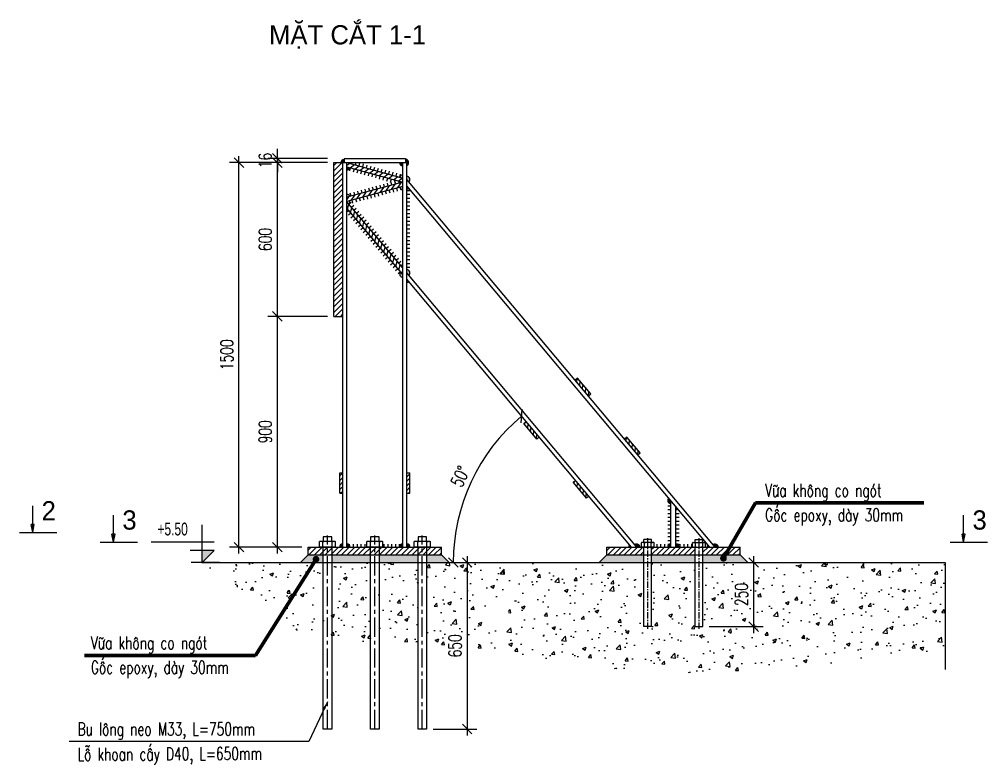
# Model space of a CAD drawing. Extents: x 3412 to 1212600, y 2456 to 246916.
# Drawn here: x 7591 to 11370, y 8773 to 11680 of the extents above; entities that cross this region are included whole.
import ezdxf
from ezdxf.enums import TextEntityAlignment as Align

# ---------------------------------------------------------------- set-up
doc = ezdxf.new("R2010")
doc.units = 0
doc.header["$LTSCALE"] = 20
doc.header["$MEASUREMENT"] = 0
doc.linetypes.add('CENTER', pattern=[2, 1.25, -0.25, 0.25, -0.25])
doc.layers.get('0').update_dxf_attribs({"linetype": 'CONTINUOUS'})
doc.layers.get('DEFPOINTS').update_dxf_attribs({"linetype": 'CONTINUOUS'})
for name, color, linetype in [('BAO', 7, 'CONTINUOUS'), ('CEN', 1, 'CENTER'), ('COT THEP', 1, 'CONTINUOUS'), ('DIM', 4, 'CONTINUOUS'), ('HATCH', 8, 'CONTINUOUS'), ('So', 7, 'CONTINUOUS'), ('T-Text', 31, 'CONTINUOUS'), ('TEXT', 4, 'CONTINUOUS'), ('vien', 3, 'CONTINUOUS')]:
    doc.layers.add(name, color=color, linetype=linetype)
doc.styles.add('Tieu de', font='VHAVAN.TTF', dxfattribs={"width": 0.8})
doc.styles.add('TV-VNI', font='vn_vni.shx', dxfattribs={"width": 0.8})
doc.styles.add('vnsimple', font='vnsimple.shx', dxfattribs={"width": 0.7})
doc.dimstyles.new('1-20', dxfattribs={"dimscale": 200, "dimtxt": 0.2, "dimasz": 0.15, "dimexe": 0.15, "dimexo": 0.1, "dimgap": 0.09, "dimtad": 1, "dimdec": 0, "dimdsep": 46, "dimtxsty": 'vnsimple', "dimblk": 'OBLIQUE', "dimcen": 0.09, "dimdle": 0.1, "dimclrd": 2, "dimclre": 7, "dimclrt": 4, "dimadec": 0, "dimazin": 0, "dimtfac": 1, "dimtdec": 0, "dimtix": 1, "dimtmove": 1, "dimatfit": 3, "dimfxl": 1, "dimtfill": 1, "dimtolj": 1, "dimtzin": 0, "dimarcsym": 0})
doc.dimstyles.new('1-25', dxfattribs={"dimscale": 250, "dimtxt": 0.2, "dimasz": 0.15, "dimexe": 0.15, "dimexo": 0.1, "dimgap": 0.09, "dimtad": 1, "dimdec": 0, "dimdsep": 46, "dimtxsty": 'vnsimple', "dimblk": 'OBLIQUE', "dimcen": 0.09, "dimdle": 0.1, "dimclrd": 2, "dimclre": 7, "dimclrt": 256, "dimadec": 0, "dimazin": 0, "dimtfac": 1, "dimtdec": 0, "dimtix": 1, "dimtmove": 1, "dimatfit": 3, "dimfxl": 1, "dimtolj": 1, "dimtzin": 0, "dimarcsym": 0})
pattern_1 = [(45, (1680.296, 1022.84), (-10.606602, 10.606602), [])]
pattern_2 = [(90, (1680.296, 1022.84), (-15, 3e-15), [])]
pattern_3 = [(75, (1680.296, 1022.84), (-14.488887, 3.882286), [])]
pattern_4 = [(0, (1680.296, 1022.84), (4e-15, 15), [])]

# ---------------------------------------------------------------- blocks, each defined once
blk = doc.blocks.new('_Oblique')
at = {"color": 0, "linetype": 'ByBlock', "lineweight": -2}
blk.add_line((-0.5, -0.5), (0.5, 0.5), dxfattribs=at)
blk = doc.blocks.new('*D19')
at = {"layer": 'DEFPOINTS', "color": 0, "transparency": 16777216}
for p in [(8598.4, 10521.4), (8818.6, 10521.4), (8718.6, 9621.4)]:
    blk.add_point(p, dxfattribs=at)
at = {"layer": 'TEXT', "color": 2, "lineweight": -2, "transparency": 16777216}
blk.add_line((8598.4, 9596.4), (8598.4, 10546.4), dxfattribs=at)
at = {"layer": 'TEXT', "color": 7, "lineweight": -2, "transparency": 16777216}
for p, q in [((8793.6, 10521.4), (8560.9, 10521.4)), ((8693.6, 9621.4), (8560.9, 9621.4))]:
    blk.add_line(p, q, dxfattribs=at)
at = {"layer": 'TEXT', "color": 2, "lineweight": -2, "transparency": 16777216, "xscale": 37.5, "yscale": 37.5, "zscale": 37.5}
for p, rotation in [((8598.4, 10521.4), 90), ((8598.4, 9621.4), 270)]:
    blk.add_blockref('_Oblique', p, dxfattribs=dict(at, rotation=rotation))
at = {"layer": 'TEXT', "transparency": 16777216, "insert": (8550.9, 10071.4), "char_height": 50, "attachment_point": 5, "rotation": 90, "style": 'vnsimple'}
blk.add_mtext('\\A1;900', dxfattribs=at)
blk = doc.blocks.new('*D20')
at = {"layer": 'DEFPOINTS', "color": 0, "transparency": 16777216}
for p in [(8598.4, 11121.4), (8818.6, 11121.4), (8818.6, 10521.4)]:
    blk.add_point(p, dxfattribs=at)
at = {"layer": 'TEXT', "color": 7, "lineweight": -2, "transparency": 16777216}
for p, q in [((8793.6, 11121.4), (8560.9, 11121.4)), ((8793.6, 10521.4), (8560.9, 10521.4))]:
    blk.add_line(p, q, dxfattribs=at)
at = {"layer": 'TEXT', "color": 2, "lineweight": -2, "transparency": 16777216}
blk.add_line((8598.4, 10496.4), (8598.4, 11146.4), dxfattribs=at)
at = {"layer": 'TEXT', "color": 2, "lineweight": -2, "transparency": 16777216, "xscale": 37.5, "yscale": 37.5, "zscale": 37.5}
for p, rotation in [((8598.4, 11121.4), 90), ((8598.4, 10521.4), 270)]:
    blk.add_blockref('_Oblique', p, dxfattribs=dict(at, rotation=rotation))
at = {"layer": 'TEXT', "transparency": 16777216, "insert": (8550.9, 10821.4), "char_height": 50, "attachment_point": 5, "rotation": 90, "style": 'vnsimple'}
blk.add_mtext('\\A1;600', dxfattribs=at)
blk = doc.blocks.new('*D29')
at = {"layer": 'DEFPOINTS', "color": 0, "transparency": 16777216}
for p in [(10389.7, 9561.4), (10258.6, 9311.4), (10456.8, 9311.4)]:
    blk.add_point(p, dxfattribs=at)
at = {"layer": 'TEXT', "color": 7, "lineweight": -2, "transparency": 16777216}
for p, q in [((10414.7, 9561.4), (10494.3, 9561.4)), ((10283.6, 9311.4), (10494.3, 9311.4))]:
    blk.add_line(p, q, dxfattribs=at)
at = {"layer": 'TEXT', "color": 2, "lineweight": -2, "transparency": 16777216}
blk.add_line((10456.8, 9586.4), (10456.8, 9286.4), dxfattribs=at)
at = {"layer": 'TEXT', "color": 2, "lineweight": -2, "transparency": 16777216, "xscale": 37.5, "yscale": 37.5, "zscale": 37.5}
for p, rotation in [((10456.8, 9561.4), 90), ((10456.8, 9311.4), 270)]:
    blk.add_blockref('_Oblique', p, dxfattribs=dict(at, rotation=rotation))
at = {"layer": 'TEXT', "transparency": 16777216, "insert": (10409.3, 9436.4), "char_height": 50, "attachment_point": 5, "rotation": 90, "style": 'vnsimple'}
blk.add_mtext('\\A1;250', dxfattribs=at)
blk = doc.blocks.new('*D45')
at = {"layer": 'DEFPOINTS', "color": 0, "transparency": 16777216}
for p in [(9103.6, 10666.4), (9407.5, 9971.4), (9980.5, 9621.4), (8303.5, 9561.4), (10607.5, 9561.4)]:
    blk.add_point(p, dxfattribs=at)
at = {"layer": 'TEXT', "color": 2, "lineweight": -2, "transparency": 16777216}
blk.add_arc((10030.8, 9561.4), 746, 130, 180, dxfattribs=at)
at = {"layer": 'TEXT', "color": 2, "lineweight": -2, "transparency": 16777216, "xscale": 37.5, "yscale": 37.5, "zscale": 37.5}
for p, rotation in [((9551.3, 10132.9), 39.99999999999993), ((9284.8, 9561.4), 270)]:
    blk.add_blockref('_Oblique', p, dxfattribs=dict(at, rotation=rotation))
at = {"layer": 'TEXT', "transparency": 16777216, "insert": (9311.7, 9896.8), "char_height": 50, "attachment_point": 5, "rotation": 65, "style": 'vnsimple'}
blk.add_mtext('\\A1;50°', dxfattribs=at)
blk = doc.blocks.new('BOLT')
for p, q in [((-16.5, -710.1), (-16.5, 0)), ((16.5, 0), (16.5, -710.1))]:
    blk.add_line(p, q)
blk.add_lwpolyline([(16.5, -710.1), (-16.5, -710.1)])
at = {"layer": 'BAO'}
for points in [[(16.5, 22.5), (16.5, 39.9), (-16.5, 39.9), (-16.5, 22.5)], [(-31.6, 0.9), (-31.6, 21.6)], [(29.7, 22.5), (-29.7, 22.5)], [(29.7, 0), (-29.7, 0)], [(-18.7, 21.3), (-18.7, 1.2)], [(18, 1.2), (18, 21.3)], [(31.6, 0.9), (31.6, 21.6)]]:
    blk.add_lwpolyline(points, dxfattribs=at)
for points in [[(-29.7, 22.5), (-31.2, 22.1), (-31.6, 21.6)], [(-29.7, 0), (-31.2, 0.4), (-31.6, 0.9)], [(-18.7, 21.3), (-20.3, 22), (-23.2, 22.5)], [(-18.7, 1.2), (-20.3, 0.5), (-23.2, 0)], [(-18.7, 21.3), (-17.1, 22), (-14.1, 22.5)], [(-18.7, 1.2), (-17.1, 0.5), (-14.1, 0)], [(18, 21.3), (16.4, 22), (13.5, 22.5)], [(18, 1.2), (16.4, 0.5), (13.5, 0)], [(18, 21.3), (19.6, 22), (22.6, 22.5)], [(18, 1.2), (19.6, 0.5), (22.6, 0)], [(29.7, 22.5), (31.2, 22.1), (31.6, 21.6)], [(29.7, 0), (31.2, 0.4), (31.6, 0.9)]]:
    blk.add_spline(points, degree=3, dxfattribs=at)
at = {"layer": 'CEN', "color": 8, "linetype": 'CENTER', "ltscale": 3}
blk.add_line((0, -710.1), (0, 45.5), dxfattribs=at)
blk = doc.blocks.new('*D53')
at = {"layer": 'DEFPOINTS', "color": 0, "transparency": 16777216}
for p in [(8598.4, 11121.4), (8818.6, 11137.4), (8818.6, 11121.4)]:
    blk.add_point(p, dxfattribs=at)
at = {"layer": 'TEXT', "color": 2, "lineweight": -2, "transparency": 16777216}
for p, q in [((8598.4, 11137.4), (8598.4, 11174.9)), ((8598.4, 11137.4), (8598.4, 11121.4)), ((8598.4, 11121.4), (8598.4, 11083.9))]:
    blk.add_line(p, q, dxfattribs=at)
at = {"layer": 'TEXT', "color": 7, "lineweight": -2, "transparency": 16777216}
for p, q in [((8793.6, 11137.4), (8560.9, 11137.4)), ((8793.6, 11121.4), (8560.9, 11121.4))]:
    blk.add_line(p, q, dxfattribs=at)
at = {"layer": 'TEXT', "color": 2, "lineweight": -2, "transparency": 16777216, "xscale": 37.5, "yscale": 37.5, "zscale": 37.5}
for p, rotation in [((8598.4, 11137.4), 270), ((8598.4, 11121.4), 90)]:
    blk.add_blockref('_Oblique', p, dxfattribs=dict(at, rotation=rotation))
at = {"layer": 'TEXT', "transparency": 16777216, "insert": (8550.9, 11129.4), "char_height": 50, "attachment_point": 5, "rotation": 90, "style": 'vnsimple'}
blk.add_mtext('\\A1;16', dxfattribs=at)
blk = doc.blocks.new('*D91')
at = {"layer": 'DEFPOINTS', "color": 0, "transparency": 16777216}
for p in [(8448.4, 11121.4), (8718.6, 11121.4), (8718.6, 9621.4)]:
    blk.add_point(p, dxfattribs=at)
at = {"layer": 'TEXT', "color": 7, "lineweight": -2, "transparency": 16777216}
for p, q in [((8693.6, 11121.4), (8410.9, 11121.4)), ((8693.6, 9621.4), (8410.9, 9621.4))]:
    blk.add_line(p, q, dxfattribs=at)
at = {"layer": 'TEXT', "color": 2, "lineweight": -2, "transparency": 16777216}
blk.add_line((8448.4, 9596.4), (8448.4, 11146.4), dxfattribs=at)
at = {"layer": 'TEXT', "color": 2, "lineweight": -2, "transparency": 16777216, "xscale": 37.5, "yscale": 37.5, "zscale": 37.5}
for p, rotation in [((8448.4, 11121.4), 90), ((8448.4, 9621.4), 270)]:
    blk.add_blockref('_Oblique', p, dxfattribs=dict(at, rotation=rotation))
at = {"layer": 'TEXT', "transparency": 16777216, "insert": (8400.9, 10371.4), "char_height": 50, "attachment_point": 5, "rotation": 90, "style": 'vnsimple'}
blk.add_mtext('\\A1;1500', dxfattribs=at)
blk = doc.blocks.new('*D93')
at = {"layer": 'DEFPOINTS', "color": 0, "transparency": 16777216}
for p in [(9180.2, 9561.4), (9181.2, 8911.7), (9338.9, 8911.7)]:
    blk.add_point(p, dxfattribs=at)
at = {"layer": 'TEXT', "color": 7, "lineweight": -2, "transparency": 16777216}
for p, q in [((9205.2, 9561.4), (9376.4, 9561.4)), ((9206.2, 8911.7), (9376.4, 8911.7))]:
    blk.add_line(p, q, dxfattribs=at)
at = {"layer": 'TEXT', "color": 2, "lineweight": -2, "transparency": 16777216}
blk.add_line((9338.9, 9586.4), (9338.9, 8886.7), dxfattribs=at)
at = {"layer": 'TEXT', "color": 2, "lineweight": -2, "transparency": 16777216, "xscale": 37.5, "yscale": 37.5, "zscale": 37.5}
for p, rotation in [((9338.9, 9561.4), 90), ((9338.9, 8911.7), 270)]:
    blk.add_blockref('_Oblique', p, dxfattribs=dict(at, rotation=rotation))
at = {"layer": 'TEXT', "transparency": 16777216, "insert": (9291.4, 9236.6), "char_height": 50, "attachment_point": 5, "rotation": 90, "style": 'vnsimple'}
blk.add_mtext('\\A1;650', dxfattribs=at)
blk = doc.blocks.new('mcCC')
at = {"layer": 'COT THEP', "color": 1}
blk.add_line((1.25, 0), (-2.25, 0), dxfattribs=at)
at = {"layer": 'vien', "color": 1}
for p, q in [((0, 0), (-0.15, -0.75)), ((0, 0), (0, -2.5)), ((0, 0), (0.15, -0.75)), ((-0.15, -0.75), (0.15, -0.75))]:
    blk.add_line(p, q, dxfattribs=at)

msp = doc.modelspace()

# ---------------------------------------------------------------- hatches: boundary and pattern name
at = {"layer": 'BAO'}
msp.add_hatch(color=4, dxfattribs=at).paths.add_polyline_path([(8304.976, 9608.783), (8351.851, 9608.783), (8304.976, 9561.44)])
at = {"layer": 'DIM'}
h = msp.add_hatch(color=8, dxfattribs=at)
edge = h.paths.add_edge_path()
edge.add_line((8846.645, 11121.44), (8858.645, 11121.44))
edge.add_line((8858.645, 11121.44), (8858.645, 11133.44))
edge.add_arc((8858.645, 11121.44), 12, 90, 180)
h = msp.add_hatch(dxfattribs=at)
h.set_pattern_fill('ANSI31', color=8, scale=120, angle=30, style=0)
h.set_pattern_definition(pattern_3)
h.paths.add_polyline_path([(8914.556, 11121.44), (8869.645, 11121.44), (9076.081, 11064.201, -0.33703594), (9087.645, 11072.994), (9087.645, 11073.447)])
h.paths.add_polyline_path([(8881.209, 11101.63, -0.33703594), (8869.645, 11092.837), (8869.645, 11092.384), (9042.058, 11044.578), (9064.877, 11050.704)])
for points in [[(9075.645, 11121.44, 0.41421356), (9087.645, 11109.44), (9087.645, 11121.44)], [(9103.645, 11121.44), (9103.645, 11110.531, 0.80528352), (9098.645, 11133.44), (9098.645, 11121.44)], [(8869.645, 11104.837), (8869.645, 11092.837, 0.33703594), (8881.209, 11101.63)], [(10133.645, 9790.932), (10133.645, 9802.932), (10125.931, 9812.124, 0.70020754)], [(10153.645, 9767.097, 0.17632698), (10161.358, 9769.904), (10153.645, 9779.097)], [(9972.756, 9630.633, 0.22169466), (9968.469, 9621.44), (9980.469, 9621.44)], [(9993.642, 9630.633), (10001.356, 9621.44), (10013.356, 9621.44, 0.63707026)], [(10278.221, 9630.633, 0.22169466), (10273.934, 9621.44), (10285.934, 9621.44)], [(10299.107, 9630.633), (10306.821, 9621.44), (10318.821, 9621.44, 0.63707026)]]:
    msp.add_hatch(color=8, dxfattribs=at).paths.add_polyline_path(points)
h = msp.add_hatch(color=8, dxfattribs=at)
h.paths.add_polyline_path([(9087.645, 11072.994, 0.33703594), (9076.081, 11064.201), (9087.645, 11060.994)])
h.paths.add_polyline_path([(9087.645, 11044.391), (9076.081, 11047.597, 0.13397738), (9076.055, 11041.28)])
h.paths.add_polyline_path([(9087.645, 11015.824), (9087.645, 11027.824), (9076.055, 11024.713, 0.33932653)])
h = msp.add_hatch(dxfattribs=at)
h.set_pattern_fill('ANSI31', color=8, scale=120, angle=60, style=0)
h.set_pattern_definition([(105, (1680.296, 1022.84), (-14.488887, -3.882286), [])])
h.paths.add_polyline_path([(9076.055, 11041.28, -0.13397738), (9076.081, 11047.597), (9064.877, 11050.704), (8869.645, 10998.296), (8869.645, 10997.871, -0.33932653), (8881.235, 10988.982)])
h.paths.add_polyline_path([(9087.645, 11015.399), (9087.645, 11015.824, -0.33932653), (9076.055, 11024.713), (8881.66, 10972.529), (8890.216, 10962.402)])
h = msp.add_hatch(color=8, dxfattribs=at)
h.paths.add_polyline_path([(9103.645, 11067.329), (9103.645, 11055.329), (9111.358, 11046.137, 0.70020754)])
h.paths.add_polyline_path([(9103.645, 11030.438), (9103.645, 11018.438, 0.17632698), (9111.358, 11021.245)])
h = msp.add_hatch(color=8, dxfattribs=at)
h.paths.add_polyline_path([(8869.645, 10931.364, 0.17719742), (8877.389, 10934.198), (8869.645, 10943.364)])
h.paths.add_polyline_path([(8877.389, 10958.99, 0.31594212), (8880.898, 10972.325), (8869.645, 10969.304), (8869.645, 10968.156)])
h.paths.add_polyline_path([(8869.645, 10985.871), (8881.235, 10988.982, 0.33932653), (8869.645, 10997.871)])
h = msp.add_hatch(dxfattribs=at)
h.set_pattern_fill('ANSI31', color=8, scale=120, angle=315, style=0)
h.set_pattern_definition(pattern_4)
h.paths.add_polyline_path([(9115.645, 11016.137), (9111.358, 11021.245, -0.17632698), (9103.645, 11018.438), (9103.645, 10703.29, -0.41421356), (9115.645, 10691.29)])
h = msp.add_hatch(dxfattribs=at)
h.set_pattern_fill('ANSI31', color=8, scale=120, angle=355, style=0)
h.set_pattern_definition([(40, (1680.296, 1022.84), (-9.641814, 11.490667), [])])
h.paths.add_polyline_path([(8881.66, 10972.529), (8880.898, 10972.325, -0.31594212), (8877.389, 10958.99), (9079.9, 10719.295, -0.17719742), (9087.645, 10722.128), (9087.645, 10728.722)])
h.paths.add_polyline_path([(8877.389, 10934.198, -0.17719742), (8869.645, 10931.364), (8869.645, 10924.77), (9078.479, 10677.592, -0.41421356), (9079.9, 10694.503)])
h = msp.add_hatch(color=8, dxfattribs=at)
h.paths.add_polyline_path([(9087.645, 10673.336), (9087.645, 10685.336), (9079.9, 10694.503, 0.69895038)])
h.paths.add_polyline_path([(9087.645, 10710.128), (9087.645, 10722.128, 0.17719742), (9079.9, 10719.295)])
h = msp.add_hatch(color=8, dxfattribs=at)
h.paths.add_polyline_path([(9103.645, 10703.29), (9103.645, 10691.29), (9111.358, 10682.097, 0.70020754)])
h.paths.add_polyline_path([(9103.645, 10666.398), (9103.645, 10654.398, 0.17632698), (9111.358, 10657.206)])
h = msp.add_hatch(dxfattribs=at)
h.set_pattern_fill('ANSI31', color=8, scale=120, angle=315, style=0)
h.set_pattern_definition(pattern_4)
h.paths.add_polyline_path([(10165.645, 9764.795), (10161.358, 9769.904, -0.17632698), (10153.645, 9767.097), (10153.645, 9633.44, -0.41421356), (10165.645, 9621.44)])
h.paths.add_polyline_path([(10133.645, 9790.932, -0.41421356), (10121.645, 9802.932), (10121.645, 9621.44, -0.41421356), (10133.645, 9633.44)])
h = msp.add_hatch(color=8, dxfattribs=at)
h.paths.add_polyline_path([(8869.645, 9633.44), (8869.645, 9621.44), (8881.645, 9621.44, 0.41421356)])
h.paths.add_polyline_path([(8853.645, 9633.44, 0.41421356), (8841.645, 9621.44), (8853.645, 9621.44)])
h = msp.add_hatch(dxfattribs=at)
h.set_pattern_fill('ANSI31', color=8, scale=120, angle=45, style=0)
h.set_pattern_definition(pattern_2)
edge = h.paths.add_edge_path()
edge.add_line((8951.456, 9621.44), (8951.456, 9633.44))
edge.add_line((8951.456, 9633.44), (8869.645, 9633.44))
edge.add_arc((8869.645, 9621.44), 12, 0, 90, ccw=False)
edge.add_line((8881.645, 9621.44), (8951.456, 9621.44))
edge = h.paths.add_edge_path()
edge.add_line((9007.642, 9633.44), (9007.642, 9621.44))
edge.add_line((9007.642, 9621.44), (9075.645, 9621.44))
edge.add_arc((9087.645, 9621.44), 12, 90, 180, ccw=False)
edge.add_line((9087.645, 9633.44), (9007.642, 9633.44))
h = msp.add_hatch(color=8, dxfattribs=at)
h.paths.add_polyline_path([(9103.645, 9633.44), (9103.645, 9621.44), (9115.645, 9621.44, 0.41421356)])
h.paths.add_polyline_path([(9087.645, 9633.44, 0.41421356), (9075.645, 9621.44), (9087.645, 9621.44)])
h = msp.add_hatch(dxfattribs=at)
h.set_pattern_fill('ANSI31', color=8, scale=120, angle=45, style=0)
h.set_pattern_definition(pattern_2)
edge = h.paths.add_edge_path()
edge.add_line((10218.645, 9633.44), (10165.645, 9633.44))
edge.add_line((10165.645, 9633.44), (10165.645, 9621.44))
edge.add_line((10165.645, 9621.44), (10219.937, 9621.44))
edge.add_spline(control_points=[(10220.547, 9621.44), (10219.958, 9621.471), (10219.141, 9621.513), (10218.753, 9622.174), (10218.645, 9622.359)], knot_values=[0, 0, 0, 0, 1.5977583, 2.21803204, 2.21803204, 2.21803204, 2.21803204], degree=3, periodic=0)
edge.add_line((10218.645, 9622.359), (10218.645, 9633.44))
edge = h.paths.add_edge_path()
edge.add_line((10121.645, 9633.44), (10068.645, 9633.44))
edge.add_line((10068.645, 9633.44), (10068.645, 9622.359))
edge.add_spline(control_points=[(10068.645, 9622.359), (10068.537, 9622.174), (10068.149, 9621.513), (10067.331, 9621.471), (10066.743, 9621.44)], knot_values=[0, 0, 0, 0, 0.62027374, 2.21803204, 2.21803204, 2.21803204, 2.21803204], degree=3, periodic=0)
edge.add_line((10067.352, 9621.44), (10121.645, 9621.44))
edge.add_line((10121.645, 9621.44), (10121.645, 9633.44))
h = msp.add_hatch(color=8, dxfattribs=at)
h.paths.add_polyline_path([(10153.645, 9633.44), (10153.645, 9621.44), (10165.645, 9621.44, 0.41421356)])
h.paths.add_polyline_path([(10133.645, 9633.44, 0.41421356), (10121.645, 9621.44), (10133.645, 9621.44)])
at = {"layer": 'HATCH'}
h = msp.add_hatch(dxfattribs=at)
h.set_pattern_fill('ANSI31', color=256, scale=120, style=0)
h.set_pattern_definition(pattern_1)
h.paths.add_polyline_path([(8818.645, 10521.44), (8853.645, 10521.44), (8853.645, 11121.44), (8818.645, 11121.44)])
h = msp.add_hatch(dxfattribs=at)
h.set_pattern_fill('ANSI31', color=256, scale=120, angle=350, style=0)
h.set_pattern_definition([(35, (1680.296, 1022.84), (-8.603647, 12.28728), [])])
h.paths.add_polyline_path([(8869.645, 11121.44), (8869.645, 11104.837), (9087.645, 11044.391), (9087.645, 11060.994)])
h = msp.add_hatch(dxfattribs=at)
h.set_pattern_fill('ANSI31', color=256, scale=120, angle=10, style=0)
h.set_pattern_definition([(55, (1680.296, 1022.84), (-12.28728, 8.603647), [])])
h.paths.add_polyline_path([(9087.645, 11027.824), (9087.645, 11044.391), (8869.645, 10985.871), (8869.645, 10969.304)])
h = msp.add_hatch(dxfattribs=at)
h.set_pattern_fill('ANSI31', color=256, scale=120, angle=30, style=0)
h.set_pattern_definition(pattern_3)
h.paths.add_polyline_path([(8869.645, 10968.156), (8869.645, 10943.364), (9087.645, 10685.336), (9087.645, 10710.128)])
h = msp.add_hatch(dxfattribs=at)
h.set_pattern_fill('ANSI31', color=256, scale=100, angle=40, style=0)
h.set_pattern_definition([(85, (1680.296, 1022.841), (-12.452434, 1.089447), [])])
h.paths.add_polyline_path([(9812.019, 10211.122), (9821.212, 10218.835), (9769.789, 10280.119), (9760.596, 10272.406)])
h.paths.add_polyline_path([(9611.315, 10042.712), (9620.508, 10050.425), (9569.085, 10111.709), (9559.892, 10103.995)])
h.paths.add_polyline_path([(9804.152, 9812.898), (9813.344, 9820.612), (9761.921, 9881.895), (9752.729, 9874.182)])
h.paths.add_polyline_path([(10004.855, 9981.309), (10014.048, 9989.022), (9962.625, 10050.306), (9953.432, 10042.592)])
h = msp.add_hatch(dxfattribs=at)
h.set_pattern_fill('ANSI31', color=256, scale=100, style=0)
h.set_pattern_definition([(45, (1680.296, 1022.841), (-8.838835, 8.838835), [])])
h.paths.add_polyline_path([(8841.645, 9831.44), (8853.645, 9831.44), (8853.645, 9911.44), (8841.645, 9911.44)])
h.paths.add_polyline_path([(9103.645, 9831.44), (9115.645, 9831.44), (9115.645, 9911.44), (9103.645, 9911.44)])
h = msp.add_hatch(dxfattribs=at)
h.set_pattern_fill('ANSI31', color=256, scale=120, style=0)
h.set_pattern_definition(pattern_1)
h.paths.add_polyline_path([(10228.645, 9591.44), (10228.645, 9621.44), (10220.547, 9621.44), (10058.645, 9621.44), (10058.645, 9591.44)])
h.paths.add_polyline_path([(10403.645, 9591.44), (10403.645, 9621.44), (10258.645, 9621.44), (10258.645, 9591.44)])
h.paths.add_polyline_path([(10028.645, 9591.44), (10028.645, 9621.44), (10020.547, 9621.44), (9883.645, 9621.44), (9883.645, 9591.44)])
h.paths.add_polyline_path([(9238.645, 9591.44), (9238.645, 9621.44), (8718.645, 9621.44), (8718.645, 9591.44)])
h = msp.add_hatch(dxfattribs=at)
h.set_pattern_fill('AR-CONC', color=256, scale=20, style=0)
h.set_pattern_definition([(50, (2175.48, 90.17), (143.452, -12.5504), [15, -165]), (355, (2175.48, 90.17), (-27.7503, 150.4384), [12, -132]), (100.4514, (2187.43, 89.12), (115.7019, 137.8879), [12.748, -140.2284]), (46.1842, (2175.48, 130.17), (213.4482, -33.1038), [22.5, -247.5]), (96.6356, (2193.27, 127.4), (186.9325, 194.8236), [19.122, -210.3426]), (351.1842, (2175.48, 130.17), (186.9324, 194.8237), [18, -198]), (21, (2195.48, 120.17), (119.3814, -80.5238), [15, -165]), (326, (2195.48, 120.17), (48.663, 145.03), [12, -132]), (71.4514, (2205.43, 113.46), (168.0445, 64.5061), [12.748, -140.2284]), (37.5, (2175.48, 90.167), (2.43197, 66.57877), [0, -130.4, 0, -134, 0, -132.5]), (7.5, (2175.48, 90.17), (52.6139, 78.88234), [0, -76.4, 0, -127.4, 0, -50.5]), (327.5, (2130.88, 90.167), (106.76449, -4.51097), [0, -50, 0, -156, 0, -207]), (317.5, (2110.88, 90.17), (116.63723, 20.021), [0, -65, 0, -103.6, 0, -147])])
edge = h.paths.add_edge_path()
edge.add_spline(control_points=[(10045.829, 9137.495), (10095.921, 9134.601), (10146.093, 9132.99), (10196.251, 9132.605)], knot_values=[1838.79172961, 1838.79172961, 1838.79172961, 1838.79172961, 1989.10915256, 1989.10915256, 1989.10915256, 1989.10915256], degree=3, periodic=0)
edge.add_line((10196.251, 9132.605), (10243.645, 9358.095))
edge.add_line((10243.645, 9358.095), (10243.645, 9361.44))
edge.add_line((10243.645, 9361.44), (10228.645, 9361.44))
edge.add_line((10228.645, 9361.44), (10228.645, 9381.44))
edge.add_line((10228.645, 9381.44), (10185.645, 9381.44))
edge.add_line((10185.645, 9381.44), (10185.645, 9397.44))
edge.add_line((10185.645, 9397.44), (10228.645, 9397.44))
edge.add_line((10228.645, 9397.44), (10228.645, 9561.44))
edge.add_line((10228.645, 9561.44), (10165.563, 9561.44))
edge.add_line((10165.563, 9561.44), (10045.829, 9137.495))
edge = h.paths.add_edge_path()
edge.add_spline(control_points=[(9178.645, 9238.934), (9206.944, 9236.789), (9314.042, 9228.097), (9528.041, 9211.467), (9785.785, 9159.775), (9968.448, 9141.964), (10045.829, 9137.495)], knot_values=[965.01951488, 965.01951488, 965.01951488, 965.01951488, 1050.63785832, 1289.31080553, 1606.58341834, 1838.79172961, 1838.79172961, 1838.79172961, 1838.79172961], degree=3, periodic=0)
edge.add_line((10045.829, 9137.495), (10165.563, 9561.44))
edge.add_line((10165.563, 9561.44), (10058.645, 9561.44))
edge.add_line((10058.645, 9561.44), (10058.645, 9397.44))
edge.add_line((10058.645, 9397.44), (10101.645, 9397.44))
edge.add_line((10101.645, 9397.44), (10101.645, 9381.44))
edge.add_line((10101.645, 9381.44), (10058.645, 9381.44))
edge.add_line((10058.645, 9381.44), (10058.645, 9361.44))
edge.add_line((10058.645, 9361.44), (10028.645, 9361.44))
edge.add_line((10028.645, 9361.44), (10028.645, 9381.44))
edge.add_line((10028.645, 9381.44), (9985.645, 9381.44))
edge.add_line((9985.645, 9381.44), (9985.645, 9397.44))
edge.add_line((9985.645, 9397.44), (10028.645, 9397.44))
edge.add_line((10028.645, 9397.44), (10028.645, 9561.44))
edge.add_line((10028.645, 9561.44), (9178.645, 9561.44))
edge.add_line((9178.645, 9561.44), (9178.645, 9238.934))
edge = h.paths.add_edge_path()
edge.add_spline(control_points=[(8993.645, 9249.046), (9045.892, 9247.767), (9097.364, 9244.799), (9148.645, 9241.144)], knot_values=[779.78769157, 779.78769157, 779.78769157, 779.78769157, 934.77814927, 934.77814927, 934.77814927, 934.77814927], degree=3, periodic=0)
edge.add_line((9148.645, 9241.144), (9148.645, 9561.44))
edge.add_line((9148.645, 9561.44), (8993.645, 9561.44))
edge.add_line((8993.645, 9561.44), (8993.645, 9249.046))
edge = h.paths.add_edge_path()
edge.add_spline(control_points=[(8808.645, 9254.817), (8859.03, 9248.931), (8911.769, 9250.175), (8963.645, 9249.586)], knot_values=[597.24674515, 597.24674515, 597.24674515, 597.24674515, 750.21027248, 750.21027248, 750.21027248, 750.21027248], degree=3, periodic=0)
edge.add_line((8963.645, 9249.586), (8963.645, 9561.44))
edge.add_line((8963.645, 9561.44), (8808.645, 9561.44))
edge.add_line((8808.645, 9561.44), (8808.645, 9254.817))
edge = h.paths.add_edge_path()
edge.add_spline(control_points=[(8671.462, 9298.104), (8692.703, 9286.443), (8727.513, 9270.797), (8764.619, 9261.88), (8778.645, 9259.29)], knot_values=[449.44688739, 449.44688739, 449.44688739, 449.44688739, 523.06439081, 566.57409689, 566.57409689, 566.57409689, 566.57409689], degree=3, periodic=0)
edge.add_line((8778.645, 9259.29), (8778.645, 9561.44))
edge.add_line((8778.645, 9561.44), (8733.132, 9561.44))
edge.add_line((8733.132, 9561.44), (8671.462, 9298.104))
edge = h.paths.add_edge_path()
edge.add_spline(control_points=[(8303.538, 9561.44), (8369.158, 9517.283), (8492.329, 9434.401), (8610.874, 9331.37), (8671.462, 9298.104)], knot_values=[0, 0, 0, 0, 239.44979497, 449.44688739, 449.44688739, 449.44688739, 449.44688739], degree=3, periodic=0)
edge.add_line((8671.462, 9298.104), (8733.132, 9561.44))
edge.add_line((8733.132, 9561.44), (8303.538, 9561.44))
h.paths.add_polyline_path([(10584.719, 9400.154), (10584.719, 9522.726)], flags=16)
h.paths.add_polyline_path([(9410.154, 9300.154), (9410.154, 9422.726), (9500.154, 9422.726), (9500.154, 9300.154)], flags=16)
h.paths.add_polyline_path([(10785.524, 9171.046), (10785.524, 9364.81), (10721.339, 9401.003), (10738.306, 9401.003), (10802.491, 9364.81), (10802.491, 9172.86), (10802.936, 9172.907), (10806.866, 9173.328), (10810.796, 9173.749), (10814.725, 9174.17), (10818.655, 9174.592), (10822.584, 9175.013), (10826.514, 9175.435), (10830.443, 9175.857), (10834.372, 9176.279), (10838.302, 9176.7), (10842.231, 9177.122), (10846.16, 9177.544), (10850.089, 9177.965), (10854.018, 9178.387), (10857.947, 9178.808), (10861.876, 9179.229), (10865.805, 9179.65), (10869.734, 9180.07), (10873.663, 9180.491), (10877.592, 9180.91), (10881.521, 9181.33), (10885.45, 9181.749), (10889.379, 9182.167), (10893.308, 9182.585), (10897.237, 9183.003), (10901.165, 9183.42), (10905.094, 9183.836), (10909.023, 9184.252), (10912.952, 9184.668), (10916.88, 9185.083), (10920.809, 9185.498), (10924.738, 9185.912), (10928.666, 9186.325), (10932.595, 9186.738), (10936.524, 9187.151), (10940.452, 9187.563), (10944.381, 9187.975), (10948.31, 9188.386), (10952.238, 9188.797), (10956.167, 9189.208), (10960.095, 9189.618), (10964.024, 9190.027), (10967.952, 9190.437), (10971.881, 9190.846), (10975.809, 9191.254), (10979.738, 9191.662), (10983.666, 9192.07), (10987.595, 9192.477), (10991.523, 9192.884), (10995.451, 9193.291), (10999.38, 9193.697), (11003.308, 9194.103), (11007.237, 9194.509), (11011.165, 9194.914), (11015.093, 9195.319), (11019.022, 9195.723), (11022.95, 9196.128), (11026.878, 9196.532), (11030.807, 9196.936), (11034.735, 9197.339), (11038.663, 9197.742), (11042.592, 9198.145), (11046.52, 9198.548), (11050.448, 9198.95), (11054.376, 9199.352), (11058.305, 9199.754), (11062.233, 9200.155), (11066.161, 9200.557), (11070.089, 9200.958), (11074.017, 9201.359), (11077.946, 9201.759), (11081.874, 9202.16), (11085.802, 9202.56), (11089.73, 9202.96), (11093.658, 9203.36), (11097.586, 9203.76), (11101.515, 9204.159), (11105.443, 9204.558), (11109.371, 9204.957), (11113.299, 9205.356), (11117.227, 9205.755), (11121.155, 9206.154), (11125.083, 9206.553), (11129.011, 9206.951), (11132.94, 9207.349), (11136.868, 9207.747), (11140.796, 9208.146), (11144.724, 9208.544), (11148.652, 9208.941), (11152.58, 9209.339), (11156.508, 9209.737), (11160.436, 9210.134), (11164.364, 9210.532), (11168.292, 9210.929), (11172.22, 9211.327), (11176.148, 9211.724), (11180.077, 9212.122), (11184.005, 9212.519), (11187.933, 9212.916), (11191.861, 9213.313), (11195.789, 9213.71), (11199.717, 9214.108), (11203.645, 9214.505), (11203.645, 9561.44), (10258.645, 9561.44), (10258.645, 9397.44), (10301.645, 9397.44), (10301.645, 9381.44), (10258.645, 9381.44), (10258.645, 9361.44), (10244.348, 9361.44), (10196.251, 9132.605), (10200.204, 9132.578), (10204.157, 9132.555), (10208.11, 9132.538), (10212.063, 9132.525), (10216.016, 9132.518), (10219.969, 9132.515), (10223.921, 9132.518), (10227.874, 9132.525), (10231.826, 9132.538), (10235.778, 9132.556), (10239.73, 9132.579), (10243.682, 9132.607), (10247.634, 9132.639), (10251.585, 9132.677), (10255.537, 9132.72), (10259.488, 9132.768), (10263.439, 9132.821), (10267.39, 9132.878), (10271.34, 9132.941), (10275.29, 9133.009), (10279.24, 9133.082), (10283.19, 9133.159), (10287.139, 9133.242), (10291.088, 9133.329), (10295.037, 9133.421), (10298.986, 9133.518), (10302.935, 9133.62), (10306.883, 9133.726), (10310.831, 9133.838), (10314.779, 9133.953), (10318.726, 9134.074), (10322.673, 9134.199), (10326.62, 9134.328), (10330.567, 9134.462), (10334.514, 9134.6), (10338.46, 9134.743), (10342.406, 9134.891), (10346.352, 9135.042), (10350.298, 9135.198), (10354.243, 9135.358), (10358.189, 9135.523), (10362.134, 9135.692), (10366.078, 9135.864), (10370.023, 9136.042), (10373.967, 9136.223), (10377.912, 9136.408), (10381.855, 9136.597), (10385.799, 9136.791), (10389.743, 9136.988), (10393.686, 9137.189), (10397.629, 9137.394), (10401.572, 9137.603), (10405.515, 9137.816), (10409.457, 9138.033), (10413.399, 9138.253), (10417.342, 9138.477), (10421.283, 9138.705), (10425.225, 9138.937), (10429.167, 9139.172), (10433.108, 9139.411), (10437.049, 9139.653), (10440.99, 9139.899), (10444.931, 9140.148), (10448.871, 9140.401), (10452.812, 9140.657), (10456.752, 9140.917), (10460.692, 9141.18), (10464.632, 9141.446), (10468.571, 9141.715), (10472.511, 9141.988), (10476.45, 9142.264), (10480.389, 9142.543), (10484.328, 9142.826), (10488.267, 9143.111), (10492.205, 9143.399), (10496.144, 9143.691), (10500.082, 9143.985), (10504.02, 9144.283), (10507.958, 9144.583), (10511.896, 9144.887), (10515.833, 9145.193), (10519.771, 9145.502), (10523.708, 9145.813), (10527.645, 9146.128), (10531.582, 9146.445), (10535.519, 9146.765), (10539.455, 9147.088), (10543.392, 9147.413), (10547.328, 9147.741), (10551.264, 9148.071), (10555.2, 9148.404), (10559.136, 9148.739), (10563.072, 9149.077), (10567.007, 9149.417), (10570.943, 9149.759), (10574.878, 9150.104), (10578.813, 9150.451), (10582.748, 9150.801), (10586.683, 9151.153), (10590.618, 9151.506), (10594.553, 9151.862), (10598.487, 9152.221), (10602.422, 9152.581), (10606.356, 9152.943), (10610.29, 9153.307), (10614.224, 9153.674), (10618.158, 9154.042), (10622.092, 9154.412), (10626.025, 9154.784), (10629.959, 9155.158), (10633.892, 9155.534), (10637.825, 9155.911), (10641.758, 9156.29), (10645.691, 9156.671), (10649.624, 9157.054), (10653.557, 9157.438), (10657.49, 9157.824), (10661.423, 9158.211), (10665.355, 9158.6), (10669.287, 9158.991), (10673.22, 9159.383), (10677.152, 9159.776), (10681.084, 9160.171), (10685.016, 9160.567), (10688.948, 9160.964), (10692.88, 9161.363), (10696.811, 9161.763), (10700.743, 9162.164), (10704.674, 9162.566), (10708.606, 9162.97), (10712.537, 9163.374), (10716.468, 9163.78), (10720.399, 9164.187), (10724.331, 9164.595), (10728.262, 9165.003), (10732.192, 9165.413), (10736.123, 9165.823), (10740.054, 9166.235), (10743.985, 9166.647), (10747.915, 9167.06), (10751.846, 9167.474), (10755.776, 9167.889), (10759.707, 9168.304), (10763.637, 9168.72), (10767.567, 9169.136), (10771.497, 9169.553), (10775.427, 9169.971), (10779.357, 9170.389), (10783.287, 9170.808)])
h = msp.add_hatch(dxfattribs=at)
h.set_pattern_fill('AR-CONC', color=256, scale=5, style=0)
h.set_pattern_definition([(50, (1680.296, 1022.84), (35.86301, -3.13761), [3.75, -41.25]), (355, (1680.296, 1022.84), (-6.93757, 37.60961), [3, -33]), (100.4514, (1683.285, 1022.58), (28.92547, 34.47198), [3.18701, -35.05711]), (46.1842, (1680.296, 1032.84), (53.36205, -8.27595), [5.625, -61.875]), (96.6356, (1684.743, 1032.15), (46.73314, 48.7059), [4.78051, -52.58565]), (351.1842, (1680.296, 1032.84), (46.7331, 48.70593), [4.5, -49.5]), (21, (1685.296, 1030.34), (29.84535, -20.130945), [3.75, -41.25]), (326, (1685.296, 1030.34), (12.16577, 36.2575), [3, -33]), (71.4514, (1687.783, 1028.663), (42.01113, 16.12652), [3.18701, -35.05711]), (37.5, (1680.296, 1022.84), (0.607993, 16.644693), [0, -32.6, 0, -33.5, 0, -33.125]), (7.5, (1680.296, 1022.84), (13.153477, 19.720586), [0, -19.1, 0, -31.85, 0, -12.625]), (327.5, (1669.146, 1022.84), (26.691122, -1.127744), [0, -12.5, 0, -39, 0, -51.75]), (317.5, (1664.146, 1022.84), (29.15931, 5.00525), [0, -16.25, 0, -25.9, 0, -36.75])])
h.paths.add_polyline_path([(10228.645, 9561.44), (10228.645, 9591.44), (10058.645, 9591.44), (10058.645, 9561.44)])
h.paths.add_polyline_path([(10258.645, 9591.44), (10258.645, 9561.44), (10433.645, 9561.44), (10403.645, 9591.44)])
h.paths.add_polyline_path([(9883.645, 9591.44), (9853.645, 9561.44), (10028.645, 9561.44), (10028.645, 9591.44)])
h.paths.add_polyline_path([(9268.645, 9561.44), (9238.645, 9591.44), (9178.645, 9591.44), (9178.645, 9561.44)])
h.paths.add_polyline_path([(9148.645, 9561.44), (9148.645, 9591.44), (8993.645, 9591.44), (8993.645, 9561.44)])
h.paths.add_polyline_path([(8963.645, 9561.44), (8963.645, 9591.44), (8808.645, 9591.44), (8808.645, 9561.44)])
h.paths.add_polyline_path([(8778.645, 9561.44), (8778.645, 9591.44), (8718.645, 9591.44), (8688.645, 9561.44)])

# ---------------------------------------------------------------- linework, layer by layer
at = {"layer": 'BAO', "color": 2}
for p, q in [((8818.645, 11121.44), (9103.645, 11121.44)), ((8818.645, 10521.44), (8818.645, 11121.44)), ((8853.645, 9621.44), (8853.645, 11121.44)), ((8858.645, 11137.44), (9098.645, 11137.44)), ((8858.645, 11137.44), (8858.645, 11121.44)), ((8869.645, 9621.44), (8869.645, 11121.44)), ((8869.645, 11121.44), (9087.645, 11060.994)), ((9087.645, 9621.44), (9087.645, 11121.44)), ((9098.645, 11137.44), (9098.645, 11121.44)), ((9103.645, 9621.44), (9103.645, 11121.44)), ((8869.645, 11104.837), (9087.645, 11044.391)), ((9087.645, 11044.391), (8869.645, 10985.871)), ((10306.821, 9621.44), (9103.645, 11055.329)), ((9087.645, 11027.824), (8869.645, 10969.304)), ((10285.934, 9621.44), (9103.645, 11030.438)), ((9087.645, 10710.128), (8869.645, 10968.156)), ((9087.645, 10685.336), (8869.645, 10943.364)), ((10001.356, 9621.44), (9103.645, 10691.29)), ((9980.469, 9621.44), (9103.645, 10666.398)), ((8818.645, 10521.44), (8853.645, 10521.44)), ((8841.645, 9911.44), (8853.645, 9911.44)), ((8841.645, 9831.44), (8841.645, 9911.44)), ((9103.645, 9911.44), (9115.645, 9911.44)), ((9115.645, 9831.44), (9115.645, 9911.44)), ((8841.645, 9831.44), (8853.645, 9831.44)), ((9103.645, 9831.44), (9115.645, 9831.44)), ((10133.645, 9621.44), (10133.645, 9802.932)), ((10153.645, 9621.44), (10153.645, 9779.097)), ((10018.645, 9622.359), (10018.645, 9638.217)), ((10066.743, 9639.135), (10020.547, 9639.135)), ((10028.645, 9639.135), (10028.645, 9651.44)), ((10058.645, 9651.44), (10028.645, 9651.44)), ((10030.243, 9637.901), (10030.243, 9622.675)), ((10057.047, 9622.675), (10057.047, 9637.901)), ((10058.645, 9639.135), (10058.645, 9651.44)), ((10068.645, 9622.359), (10068.645, 9638.217)), ((10218.645, 9622.359), (10218.645, 9638.217)), ((10220.547, 9639.135), (10266.743, 9639.135)), ((10228.645, 9639.135), (10228.645, 9651.44)), ((10228.645, 9651.44), (10258.645, 9651.44)), ((10230.243, 9622.675), (10230.243, 9637.901)), ((10257.047, 9637.901), (10257.047, 9622.675)), ((10258.645, 9639.135), (10258.645, 9651.44)), ((10268.645, 9622.359), (10268.645, 9638.217)), ((8718.645, 9621.44), (9238.645, 9621.44)), ((8718.645, 9591.44), (8718.645, 9621.44)), ((9238.645, 9591.44), (9238.645, 9621.44)), ((9883.645, 9621.44), (10403.645, 9621.44)), ((9883.645, 9591.44), (9883.645, 9621.44)), ((10066.743, 9621.44), (10020.547, 9621.44)), ((10028.645, 9311.44), (10028.645, 9621.44)), ((10058.645, 9311.44), (10058.645, 9621.44)), ((10220.547, 9621.44), (10266.743, 9621.44)), ((10228.645, 9311.44), (10228.645, 9621.44)), ((10258.645, 9311.44), (10258.645, 9621.44)), ((10403.645, 9591.44), (10403.645, 9621.44)), ((8303.538, 9561.44), (10607.527, 9561.44)), ((8688.645, 9561.44), (8718.645, 9591.44)), ((8718.645, 9591.44), (9238.645, 9591.44)), ((9268.645, 9561.44), (9238.645, 9591.44)), ((9853.645, 9561.44), (9883.645, 9591.44)), ((9883.645, 9591.44), (10403.645, 9591.44)), ((10433.645, 9561.44), (10403.645, 9591.44)), ((10433.645, 9561.44), (11203.645, 9561.44)), ((11203.645, 9561.44), (11203.645, 9144.771)), ((10058.645, 9311.44), (10028.645, 9311.44)), ((10228.645, 9311.44), (10258.645, 9311.44))]:
    msp.add_line(p, q, dxfattribs=at)
for points in [[(9812.019, 10211.122), (9821.212, 10218.835), (9769.789, 10280.119), (9760.596, 10272.406)], [(9620.508, 10050.425), (9611.315, 10042.712), (9559.892, 10103.995), (9569.085, 10111.709)], [(10004.855, 9981.309), (10014.048, 9989.022), (9962.625, 10050.306), (9953.432, 10042.592)], [(9813.344, 9820.612), (9804.152, 9812.898), (9752.729, 9874.182), (9761.921, 9881.895)]]:
    msp.add_lwpolyline(points, dxfattribs=at)
for points in [[(10020.547, 9639.135), (10019.004, 9638.723), (10018.645, 9638.217)], [(10030.243, 9637.901), (10028.645, 9638.605), (10025.703, 9639.135)], [(10030.243, 9637.901), (10031.84, 9638.605), (10034.782, 9639.135)], [(10057.047, 9637.901), (10055.45, 9638.605), (10052.508, 9639.135)], [(10057.047, 9637.901), (10058.645, 9638.605), (10061.586, 9639.135)], [(10066.743, 9639.135), (10068.286, 9638.723), (10068.645, 9638.217)], [(10020.547, 9621.44), (10019.004, 9621.853), (10018.645, 9622.359)], [(10030.243, 9622.675), (10028.645, 9621.971), (10025.703, 9621.44)], [(10030.243, 9622.675), (10031.84, 9621.971), (10034.782, 9621.44)], [(10057.047, 9622.675), (10055.45, 9621.971), (10052.508, 9621.44)], [(10057.047, 9622.675), (10058.645, 9621.971), (10061.586, 9621.44)], [(10066.743, 9621.44), (10068.286, 9621.853), (10068.645, 9622.359)]]:
    msp.add_spline(points, degree=3, dxfattribs=at)
for points, knots in [([(10220.547, 9639.135), (10219.958, 9639.105), (10219.141, 9639.062), (10218.753, 9638.402), (10218.645, 9638.217)], [0, 0, 0, 0, 1.5977583, 2.21803204, 2.21803204, 2.21803204, 2.21803204]), ([(10230.243, 9637.901), (10229.717, 9638.16), (10228.293, 9638.862), (10226.706, 9639.029), (10225.703, 9639.135)], [0, 0, 0, 0, 1.74578548, 4.73478697, 4.73478697, 4.73478697, 4.73478697]), ([(10230.243, 9637.901), (10230.768, 9638.16), (10232.192, 9638.862), (10233.779, 9639.029), (10234.782, 9639.135)], [0, 0, 0, 0, 1.74578548, 4.73478697, 4.73478697, 4.73478697, 4.73478697]), ([(10257.047, 9637.901), (10256.522, 9638.16), (10255.098, 9638.862), (10253.51, 9639.029), (10252.508, 9639.135)], [0, 0, 0, 0, 1.74578548, 4.73478697, 4.73478697, 4.73478697, 4.73478697]), ([(10257.047, 9637.901), (10257.572, 9638.16), (10258.997, 9638.862), (10260.584, 9639.029), (10261.586, 9639.135)], [0, 0, 0, 0, 1.74578548, 4.73478697, 4.73478697, 4.73478697, 4.73478697]), ([(10266.743, 9639.135), (10267.331, 9639.105), (10268.149, 9639.062), (10268.537, 9638.402), (10268.645, 9638.217)], [0, 0, 0, 0, 1.5977583, 2.21803204, 2.21803204, 2.21803204, 2.21803204]), ([(10220.547, 9621.44), (10219.958, 9621.471), (10219.141, 9621.513), (10218.753, 9622.174), (10218.645, 9622.359)], [0, 0, 0, 0, 1.5977583, 2.21803204, 2.21803204, 2.21803204, 2.21803204]), ([(10230.243, 9622.675), (10229.717, 9622.416), (10228.293, 9621.714), (10226.706, 9621.546), (10225.703, 9621.44)], [0, 0, 0, 0, 1.74578548, 4.73478697, 4.73478697, 4.73478697, 4.73478697]), ([(10230.243, 9622.675), (10230.768, 9622.416), (10232.192, 9621.714), (10233.779, 9621.546), (10234.782, 9621.44)], [0, 0, 0, 0, 1.74578548, 4.73478697, 4.73478697, 4.73478697, 4.73478697]), ([(10257.047, 9622.675), (10256.522, 9622.416), (10255.098, 9621.714), (10253.51, 9621.546), (10252.508, 9621.44)], [0, 0, 0, 0, 1.74578548, 4.73478697, 4.73478697, 4.73478697, 4.73478697]), ([(10257.047, 9622.675), (10257.572, 9622.416), (10258.997, 9621.714), (10260.584, 9621.546), (10261.586, 9621.44)], [0, 0, 0, 0, 1.74578548, 4.73478697, 4.73478697, 4.73478697, 4.73478697]), ([(10266.743, 9621.44), (10267.331, 9621.471), (10268.149, 9621.513), (10268.537, 9622.174), (10268.645, 9622.359)], [0, 0, 0, 0, 1.5977583, 2.21803204, 2.21803204, 2.21803204, 2.21803204])]:
    msp.add_open_spline(points, degree=3, knots=knots, dxfattribs=at)
at = {"layer": 'CEN', "color": 8, "linetype": 'CENTER'}
for p, q in [((10043.645, 9302.967), (10043.645, 9656.599)), ((10243.645, 9302.967), (10243.645, 9656.599))]:
    msp.add_line(p, q, dxfattribs=at)
at = {"layer": 'DIM'}
for p, q in [((8304.976, 9561.44), (8304.976, 9708.952)), ((8351.851, 9641.066), (8105.988, 9641.066)), ((8351.851, 9608.783), (8258.101, 9608.783)), ((8304.976, 9561.44), (8351.851, 9608.783)), ((8371.919, 9561.44), (8261.542, 9561.44))]:
    msp.add_line(p, q, dxfattribs=at)
for centre, start, end in [((8858.645, 11121.44), 90, 180), ((9087.645, 11121.44), 180, 270), ((9098.645, 11121.44), 294.624318, 90), ((8869.645, 11104.837), 270, 344.502663), ((9087.645, 11060.994), 90, 164.502663), ((9087.645, 11044.391), 164.502663, 195.02625), ((9103.645, 11055.329), 310, 90), ((8869.645, 10985.871), 15.02625, 90), ((9087.645, 11027.824), 195.02625, 270), ((9103.645, 11030.438), 270, 310), ((8869.645, 10968.156), 310.193446, 20.327529), ((8869.645, 10943.364), 270, 310.193446), ((9087.645, 10685.336), 130.193446, 270), ((9087.645, 10710.128), 90, 130.193446), ((9103.645, 10691.29), 310, 90), ((9103.645, 10666.398), 270, 310), ((10133.645, 9802.932), 130, 270), ((10153.645, 9779.097), 270, 310), ((8853.645, 9621.44), 90, 180), ((8869.645, 9621.44), 0, 90), ((9087.645, 9621.44), 90, 180), ((9103.645, 9621.44), 0, 90), ((9980.469, 9621.44), 130, 180), ((10001.356, 9621.44), 0, 130), ((10133.645, 9621.44), 90, 180), ((10153.645, 9621.44), 0, 90), ((10285.934, 9621.44), 130, 180), ((10306.821, 9621.44), 0, 130)]:
    msp.add_arc(centre, 12, start, end, dxfattribs=at)

# ---------------------------------------------------------------- block references
at = {"layer": 'BAO', "color": 2}
for p in [(8793.645, 9621.44), (8978.645, 9621.44), (9163.645, 9621.44)]:
    msp.add_blockref('BOLT', p, dxfattribs=at)
at = {"layer": 'So', "lineweight": -2, "xscale": 41.66666666666667, "yscale": 41.66666666666667, "zscale": 41.66666666666667, "rotation": 180}
for p in [(7643.496, 9677.921), (7958.674, 9641.345, 616), (11276.208, 9641.345, 616)]:
    msp.add_blockref('mcCC', p, dxfattribs=at)

# ---------------------------------------------------------------- texts
at = {"layer": 'T-Text', "color": 4, "style": 'Tieu de'}
for s, p in [('mÆt c¾t 1-1', (8872.066, 11622.694, 616)), ('2', (7705.996, 9763.891)), ('3', (8021.174, 9727.315, 616)), ('3', (11338.708, 9727.315, 616))]:
    msp.add_text(s, height=75, dxfattribs=at).set_placement(p, align=Align.MIDDLE)
at = {"layer": 'TEXT', "color": 4, "style": 'vnsimple', "width": 0.7}
for s, p in [('V÷a kh«ng co ngãt', (10501.591, 9842.793)), ('Gèc epoxy, dµy 30mm', (10501.591, 9747.166)), ('V÷a kh«ng co ngãt', (7870.398, 9248.26)), ('Gèc epoxy, dµy 30mm', (7870.398, 9152.632)), ('Bu l«ng neo M33, L=750mm', (7818.153, 8912.175))]:
    msp.add_text(s, height=50, dxfattribs=at).set_placement(p, align=Align.MIDDLE_LEFT)
at = {"layer": 'TEXT', "linetype": 'Continuous', "style": 'TV-VNI', "width": 0.7}
msp.add_text('+5.50', height=50, dxfattribs=at).set_placement((8189.46, 9692.073), align=Align.MIDDLE)
at = {"layer": 'TEXT', "color": 4, "style": 'vnsimple', "width": 0.7}
msp.add_text('Lç khoan cÊy D40, L=650mm', height=50, rotation=0.318796, dxfattribs=at).set_placement((7818.342, 8813.171), align=Align.MIDDLE_LEFT)

# ---------------------------------------------------------------- dimensions: what is measured, and where the dimension line sits
at = {"layer": 'TEXT'}
for base, p1, p2, picture, middle in [((8598.366, 11121.44), (8818.645, 11137.44), (8818.645, 11121.44), '*D53', (8550.866, 11129.44)), ((8448.366, 11121.44), (8718.645, 9621.44), (8718.645, 11121.44), '*D91', (8400.866, 10371.44)), ((8598.366, 11121.44), (8818.645, 10521.44), (8818.645, 11121.44), '*D20', (8550.866, 10821.44)), ((8598.366, 10521.44), (8718.645, 9621.44), (8818.645, 10521.44), '*D19', (8550.866, 10071.44)), ((9338.881, 8911.703), (9180.235, 9561.44), (9181.21, 8911.703), '*D93', (9291.381, 9236.571)), ((10456.848, 9311.44), (10389.708, 9561.44), (10258.645, 9311.44), '*D29', (10409.348, 9436.44))]:
    dim = msp.add_linear_dim(base=base, p1=p1, p2=p2, angle=90, dimstyle='1-25', dxfattribs=at)
    dim.commit()
    dim.dimension.update_dxf_attribs({"geometry": picture, "text_midpoint": middle})
dim = msp.add_angular_dim_2l(base=(9407.545, 9971.372), line1=((8303.538, 9561.44), (10607.527, 9561.44)), line2=((9980.469, 9621.44), (9103.645, 10666.398)), dimstyle='1-25', dxfattribs=at)
dim.commit()
dim.dimension.update_dxf_attribs({"geometry": '*D45', "text_midpoint": (9311.664, 9896.786)})

# ---------------------------------------------------------------- leaders
for points, override in [([(10338.966, 9578.034), (10464.507, 9793.789), (11120.919, 9793.789)], {"dimasz": 0.13, "dimgap": 0.09, "dimtad": 0, "dimldrblk": 'Dot', "dimlwd": 100}), ([(8749.001, 9574.124), (8512.375, 9199.255), (7845.227, 9199.255)], {"dimasz": 0.13, "dimtad": 0, "dimldrblk": 'Dot', "dimlwd": 100}), ([(8793.645, 9018.706), (8721.357, 8863.171), (7785.572, 8863.171)], {"dimgap": 0.09, "dimtad": 0})]:
    msp.add_leader(points, dimstyle='1-20', override=override, dxfattribs=at)

doc.saveas('drawing.dxf')
